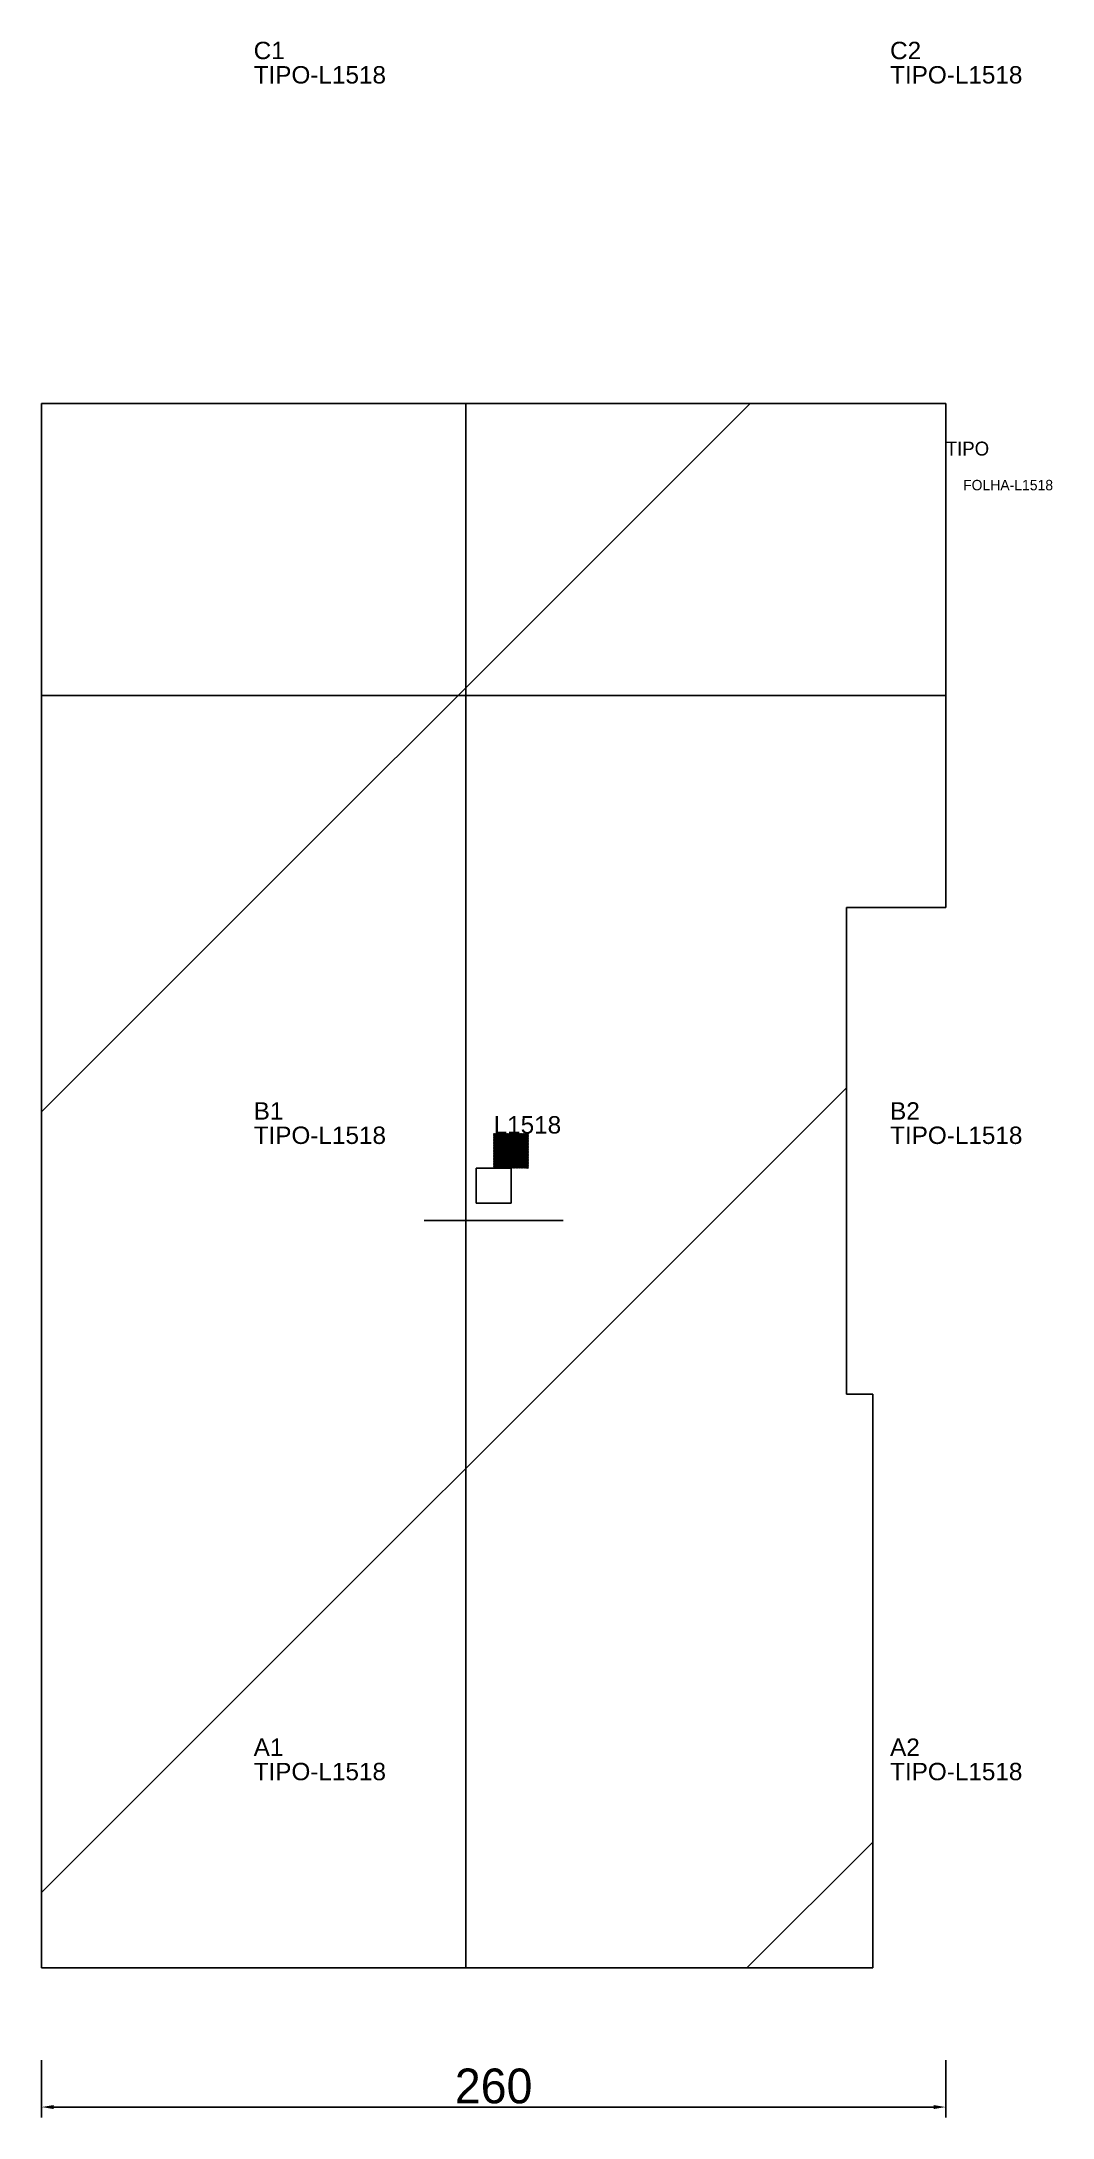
# Model space of a CAD drawing. Header units: metres. Extents: x 222 to 513, y -292 to 306.
import ezdxf

# ---------------------------------------------------------------- set-up
doc = ezdxf.new("R2010")
doc.units = ezdxf.units.M
for name, color, linetype in [('3', 3, 'CONTINUOUS'), ('AUX00', 7, 'CONTINUOUS'), ('COTA', 241, 'CONTINUOUS'), ('FOLHA', 255, 'CONTINUOUS'), ('Hachura', 251, 'CONTINUOUS'), ('NOMENCLATURA', 7, 'CONTINUOUS'), ('Nível', 160, 'CONTINUOUS'), ('Painéis', 200, 'CONTINUOUS'), ('Pilares', 5, 'CONTINUOUS'), ('REAPROVEITAMENTO', 251, 'CONTINUOUS'), ('SARR_2.2x7', 40, 'CONTINUOUS')]:
    doc.layers.add(name, color=color, linetype=linetype)
doc.styles.add('ARIAL', font='Arial.ttf')
doc.styles.add('STR_STANDARD', font='arial.ttf')
doc.dimstyles.new('EZ DXF', dxfattribs={"dimtxt": 10, "dimasz": 3.5, "dimexe": 3, "dimexo": 1.5, "dimgap": 1, "dimtad": 1, "dimdec": 1, "dimdsep": 46, "dimcen": 2.5, "dimazin": 3, "dimtfac": 1, "dimtmove": 0, "dimatfit": 3})

msp = doc.modelspace()

# ---------------------------------------------------------------- hatches: boundary and pattern name
at = {"layer": 'Hachura'}
h = msp.add_hatch(dxfattribs=at)
h.set_pattern_fill('ANSI31', scale=50)
h.paths.add_polyline_path([(482.2, 201.5), (482.2, 56.5), (453.7, 56.5), (453.7, -83.5), (461.2, -83.5), (461.2, -248.5), (222.2, -248.5), (222.2, 201.5)])
h = msp.add_hatch(dxfattribs=at)
h.set_pattern_fill('ANSI31', scale=50)
h.paths.add_polyline_path([(482.2, 201.5), (482.2, 56.5), (453.7, 56.5), (453.7, -83.5), (461.2, -83.5), (461.2, -248.5), (222.2, -248.5), (222.2, 201.5)])
at = {"layer": 'Reaproveitamento'}
h = msp.add_hatch(dxfattribs=at)
h.set_pattern_fill('SOLID')
h.paths.add_polyline_path([(352.2, -18.5), (362.2, -18.5), (362.2, -8.5), (352.2, -8.5)])
h = msp.add_hatch(dxfattribs=at)
h.set_pattern_fill('SOLID')
h.paths.add_polyline_path([(352.2, -18.5), (362.2, -18.5), (362.2, -8.5), (352.2, -8.5)])

# ---------------------------------------------------------------- linework, layer by layer
at = {"layer": '3'}
for points in [[(344.2, -248.5), (344.2, 201.5)], [(344.2, -248.5), (344.2, 201.5)], [(222.2, 117.5), (482.2, 117.5)], [(222.2, 117.5), (482.2, 117.5)]]:
    msp.add_lwpolyline(points, close=True, dxfattribs=at)
at = {"layer": 'Painéis', "color": 200}
for p, q in [((222.2, -248.5), (222.2, 201.5)), ((222.2, 201.5), (482.2, 201.5)), ((222.2, -248.5), (222.2, 201.5)), ((222.2, 201.5), (482.2, 201.5)), ((482.2, 201.5), (482.2, 56.5)), ((482.2, 201.5), (482.2, 56.5)), ((482.2, 56.5), (453.7, 56.5)), ((453.7, 56.5), (453.7, -83.5)), ((482.2, 56.5), (453.7, 56.5)), ((453.7, 56.5), (453.7, -83.5)), ((453.7, -83.5), (461.2, -83.5)), ((453.7, -83.5), (461.2, -83.5)), ((461.2, -83.5), (461.2, -248.5)), ((461.2, -83.5), (461.2, -248.5)), ((461.2, -248.5), (222.2, -248.5)), ((461.2, -248.5), (222.2, -248.5))]:
    msp.add_line(p, q, dxfattribs=at)
at = {"layer": 'Pilares'}
msp.add_lwpolyline([(347.2, -28.5), (357.2, -28.5), (357.2, -18.5), (347.2, -18.5)], close=True, dxfattribs=at)
msp.add_lwpolyline([(347.2, -28.5), (357.2, -28.5), (357.2, -18.5), (347.2, -18.5)], close=True, dxfattribs=at)
at = {"layer": 'SARR_2.2x7'}
msp.add_line((332.2, -33.5), (372.2, -33.5), dxfattribs=at)
msp.add_line((332.2, -33.5), (372.2, -33.5), dxfattribs=at)

# ---------------------------------------------------------------- texts
at = {"layer": '3', "style": 'STR_STANDARD'}
for s, p in [('C1', (283.2, 300.5)), ('C1', (283.2, 300.5)), ('C2', (466.2, 300.5)), ('C2', (466.2, 300.5)), ('B1', (283.2, -4.5)), ('B1', (283.2, -4.5)), ('B2', (466.2, -4.5)), ('B2', (466.2, -4.5)), ('A1', (283.2, -187.5)), ('A1', (283.2, -187.5)), ('A2', (466.2, -187.5)), ('A2', (466.2, -187.5))]:
    msp.add_text(s, height=5, dxfattribs=at).set_placement(p)
at = {"layer": 'AUX00', "style": 'STR_STANDARD'}
for p in [(283.2, 293.5), (283.2, 293.5), (466.2, 293.5), (466.2, 293.5), (283.2, -11.5), (283.2, -11.5), (466.2, -11.5), (466.2, -11.5), (283.2, -194.5), (283.2, -194.5), (466.2, -194.5), (466.2, -194.5)]:
    msp.add_text('TIPO-L1518', height=5, dxfattribs=at).set_placement(p)
at = {"layer": 'FOLHA'}
msp.add_text('FOLHA-L1518', height=3, dxfattribs=at).set_placement((487.2, 176.5))
msp.add_text('FOLHA-L1518', height=3, dxfattribs=at).set_placement((487.2, 176.5))
at = {"layer": 'NOMENCLATURA', "insert": (352.2, -3.5), "char_height": 5, "attachment_point": 1, "style": 'ARIAL'}
msp.add_mtext('L1518', dxfattribs=at)
msp.add_mtext('L1518', dxfattribs=at)
at = {"layer": 'Nível'}
msp.add_text('TIPO', height=4, dxfattribs=at).set_placement((482.2, 186.5))
msp.add_text('TIPO', height=4, dxfattribs=at).set_placement((482.2, 186.5))

# ---------------------------------------------------------------- dimensions: what is measured, and where the dimension line sits
at = {"layer": 'COTA'}
msp.add_linear_dim(base=(222.2, -288.5), p1=(222.2, -273.5), p2=(482.2, -273.5), dimstyle='EZ DXF', dxfattribs=at).render()
msp.add_linear_dim(base=(222.2, -288.5), p1=(222.2, -273.5), p2=(482.2, -273.5), dimstyle='EZ DXF', dxfattribs=at).render()

doc.saveas('drawing.dxf')
